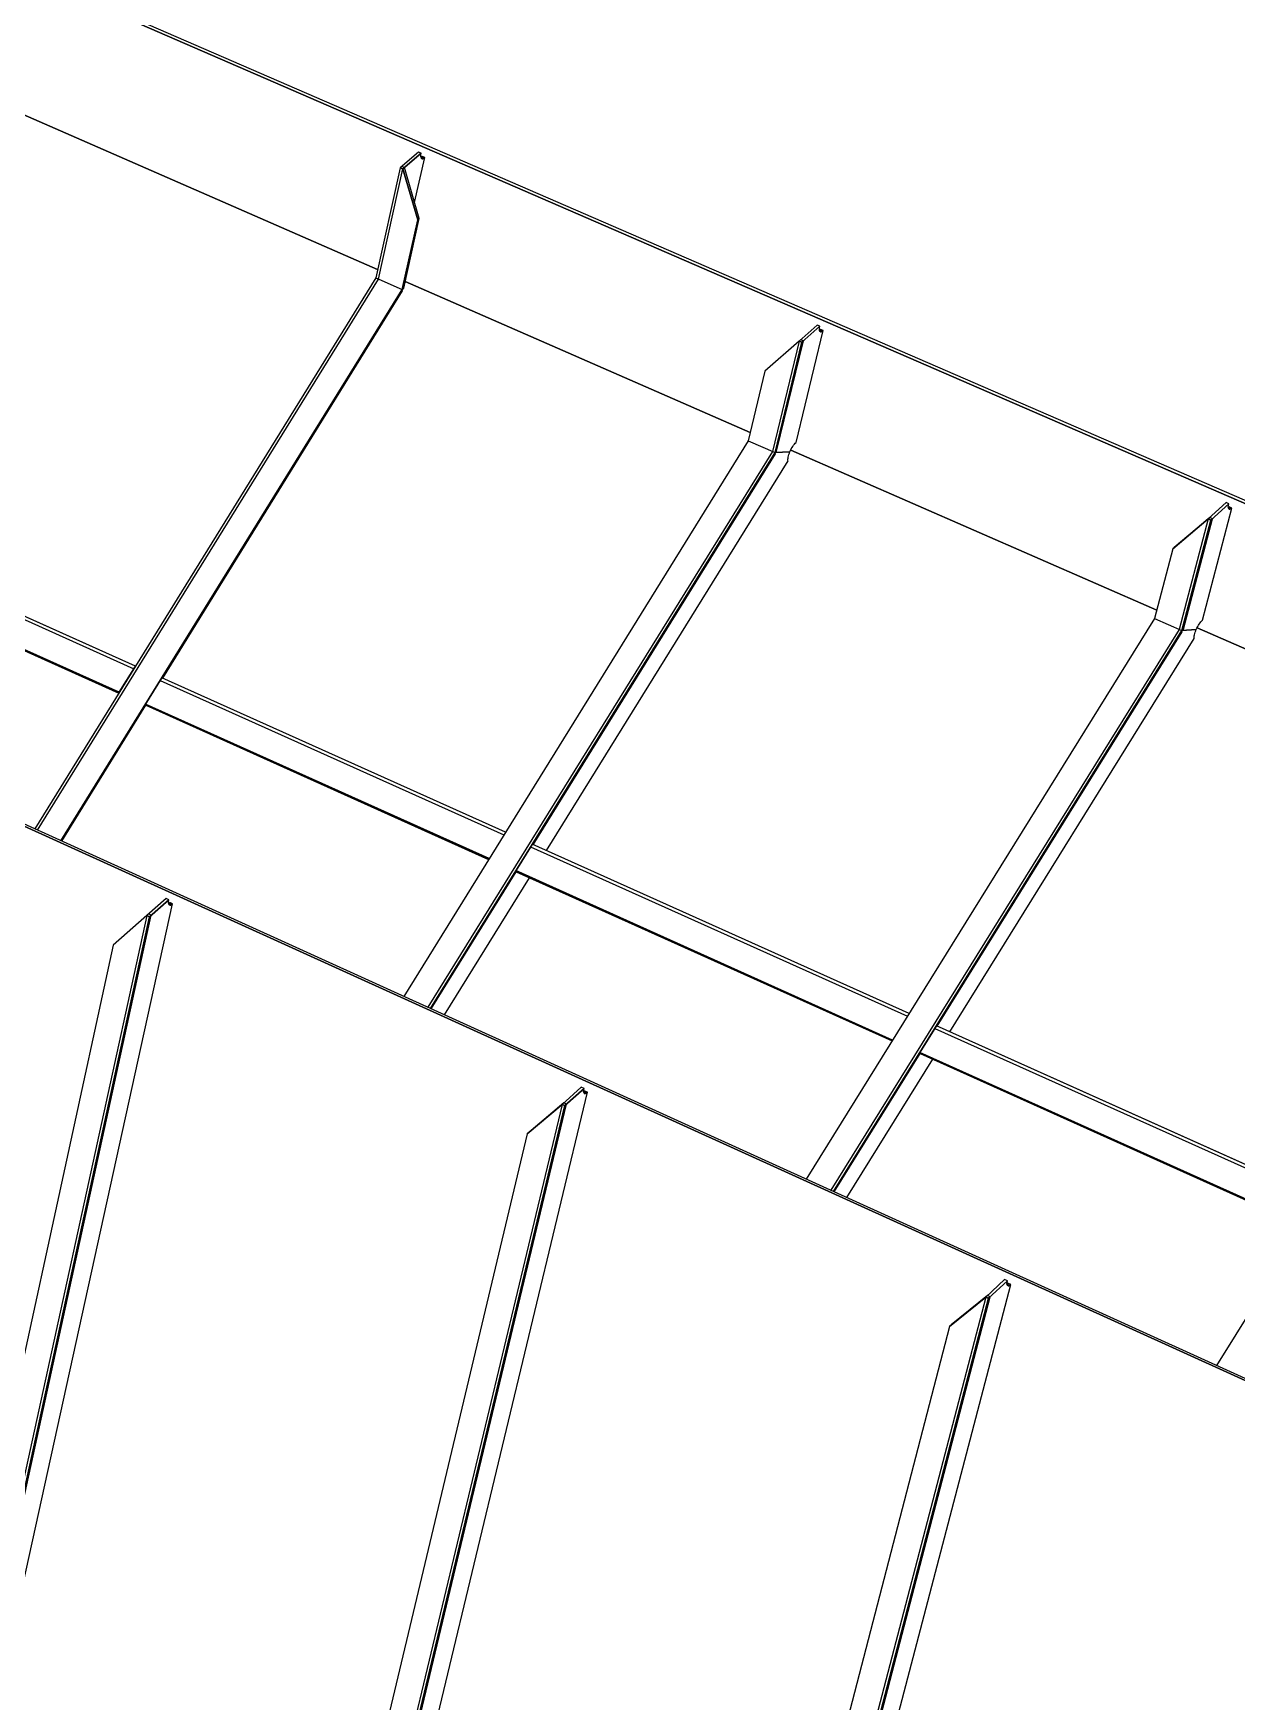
# Model space of a CAD drawing. Header units: millimetres. Extents: x 149544 to 197467, y -3118 to 25363.
# Drawn here: x 195377 to 195950, y 4467 to 5262 of the extents above; entities that cross this region are included whole.
import ezdxf

# ---------------------------------------------------------------- set-up
doc = ezdxf.new("R2010")
doc.units = ezdxf.units.MM
doc.header["$MEASUREMENT"] = 0

msp = doc.modelspace()

# ---------------------------------------------------------------- linework, layer by layer
at = {"color": 0, "linetype": 'Continuous'}
for p, q in [((195367.04, 5225.38), (195540.87, 5149.36)), ((195540.87, 5149.36), (195367.04, 5225.38)), ((195558.52, 5181.22), (195563.32, 5202.67)), ((195539.99, 5145.4), (195377.62, 4882.98)), ((195539.99, 5145.4), (195377.62, 4882.98)), ((195378.87, 4882.41), (195541.24, 5144.85)), ((195554, 5143.61), (195718.32, 5071.75)), ((195718.32, 5071.75), (195554, 5143.61)), ((195390.07, 4877.32), (195552.56, 5139.9)), ((195751.33, 5120.45), (195752.57, 5119.91)), ((195751.47, 5120.01), (195752.14, 5119.72)), ((195717.37, 5067.79), (195553.33, 4803.19)), ((195728.88, 5062.75), (195564.74, 4798.01)), ((195566, 4797.44), (195730.16, 5062.19)), ((195730.16, 5062.19), (195566, 4797.44)), ((195566, 4797.44), (195730.16, 5062.19)), ((195730.16, 5062.19), (195737.23, 5062.57)), ((195737.58, 5063.33), (195911.92, 4987.09)), ((195911.92, 4987.09), (195737.58, 5063.33)), ((195621.23, 4872.61), (195736.35, 5058.27)), ((195425.58, 4960.49), (195252.4, 5038.28)), ((195251.63, 5037.04), (195424.81, 4959.24)), ((195946.02, 5035.9), (195947.2, 5035.39)), ((195946.15, 5035.47), (195946.78, 5035.2)), ((195417.87, 4948.02), (195244.76, 5025.91)), ((195245.02, 5025.31), (195417.63, 4947.64)), ((195910.89, 4983.12), (195745.03, 4716.15)), ((195922.61, 4977.98), (195756.64, 4710.87)), ((195757.94, 4710.29), (195923.92, 4977.41)), ((195923.92, 4977.41), (195757.94, 4710.29)), ((195757.94, 4710.29), (195923.92, 4977.41)), ((195923.92, 4977.41), (195930.75, 4977.93)), ((195931.11, 4978.69), (196109.21, 4900.81)), ((196109.21, 4900.81), (195931.11, 4978.69)), ((195813.38, 4786.3), (195929.78, 4973.62)), ((195437.29, 4953.63), (195601.01, 4880.09)), ((195601.78, 4881.34), (195438.07, 4954.88)), ((195601.78, 4881.34), (195438.07, 4954.88)), ((195430.35, 4942.4), (195593.99, 4868.77)), ((195593.99, 4868.77), (195430.35, 4942.4)), ((195430.58, 4941.81), (195430.35, 4942.4)), ((195390.54, 4877.11), (195430.58, 4941.81)), ((195430.58, 4941.81), (195593.75, 4868.39)), ((196108.09, 4896.83), (195940.37, 4627.45)), ((195794.02, 4795), (195614.49, 4875.64)), ((195786.13, 4782.31), (195606.69, 4863.06)), ((195566.45, 4797.23), (195606.9, 4862.47)), ((195572.73, 4794.38), (195613.19, 4859.64)), ((195442.28, 4846.68), (195441.46, 4847.05)), ((195441.89, 4846.66), (195442.28, 4846.68)), ((195989.91, 4707.01), (195806.96, 4789.19)), ((195758.36, 4710.09), (195799.26, 4775.91)), ((195981.94, 4694.21), (195799.07, 4776.49)), ((195764.34, 4707.38), (195805.25, 4773.22)), ((195639.92, 4756.87), (195639.14, 4757.22)), ((195639.54, 4756.84), (195639.92, 4756.87)), ((195841.9, 4665.52), (195840.61, 4666.1)), ((195841.45, 4665.29), (195840.71, 4665.62)), ((195841.08, 4665.25), (195841.45, 4665.29))]:
    msp.add_line(p, q, dxfattribs=at)
for points in [[(196486.59, 4806.75), (194891.77, 5498.89), (194882.05, 5437.47)], [(196486.59, 4806.75), (196487.67, 4807.82), (194892.94, 5499.8), (194891.77, 5498.89), (196486.59, 4806.75)], [(196188.56, 4513.65), (194570.02, 5248.67), (194554.76, 5133.75)], [(196189.33, 4514.4), (194570.84, 5249.32), (194570.02, 5248.67), (196188.56, 4513.65), (196189.33, 4514.4)], [(195551.66, 5197.84), (195552.92, 5197.29), (195561.64, 5204.75), (195560.38, 5205.3), (195551.66, 5197.84)], [(195563.32, 5202.67), (195562.82, 5202.31), (195562.38, 5202.13), (195562.01, 5202.14), (195561.73, 5202.34), (195561.55, 5202.72), (195561.47, 5203.26), (195561.5, 5203.95), (195561.64, 5204.75), (195552.92, 5197.29)], [(195539.99, 5145.4), (195541.24, 5144.85), (195552.92, 5197.29), (195551.66, 5197.84), (195539.99, 5145.4)], [(195551.66, 5197.84), (195539.99, 5145.4), (195552.56, 5139.9), (195559.96, 5172.98), (195552.92, 5197.29), (195551.66, 5197.84)], [(195552.92, 5197.29), (195553.68, 5197.94), (195552.42, 5198.49), (195551.66, 5197.84), (195552.92, 5197.29)], [(195559.96, 5172.98), (195560.72, 5173.63), (195553.68, 5197.94), (195552.92, 5197.29), (195559.96, 5172.98)], [(195561.68, 5202.43), (195562.38, 5202.13), (195562.82, 5202.31), (195561.56, 5202.86), (195561.53, 5202.85)], [(195561.56, 5202.86), (195562.82, 5202.31), (195563.32, 5202.67), (195562.05, 5203.22), (195561.56, 5202.86)], [(195562.01, 5202.14), (195562.38, 5202.13), (195561.68, 5202.43)], [(195552.56, 5139.9), (195553.31, 5140.55), (195560.72, 5173.63), (195559.96, 5172.98), (195552.56, 5139.9)], [(195438.54, 4954.67), (195552.77, 5139.28), (195552.56, 5139.9), (195390.07, 4877.32)], [(195753.06, 5120.28), (195752.57, 5119.91), (195752.14, 5119.72), (195751.78, 5119.73), (195751.51, 5119.92), (195751.35, 5120.29), (195751.29, 5120.83), (195751.34, 5121.52), (195751.49, 5122.33), (195742.86, 5114.72), (195730.16, 5062.19), (195737.23, 5062.57), (195737.54, 5063.24), (195737.88, 5063.9), (195738.24, 5064.54), (195738.61, 5065.14), (195739, 5065.7), (195739.38, 5066.2), (195739.76, 5066.63), (195740.13, 5066.99), (195753.06, 5120.28)], [(195742.86, 5114.72), (195751.49, 5122.33), (195750.21, 5122.88), (195741.57, 5115.28), (195742.86, 5114.72)], [(195752.57, 5119.91), (195753.06, 5120.28), (195751.77, 5120.84), (195751.33, 5120.5)], [(195752.14, 5119.72), (195752.57, 5119.91), (195751.33, 5120.45)], [(195751.78, 5119.73), (195752.14, 5119.72), (195751.47, 5120.01)], [(195742.86, 5114.72), (195741.57, 5115.28), (195725.34, 5100.91), (195717.37, 5067.79), (195730.16, 5062.19), (195742.86, 5114.72), (195730.16, 5062.19), (195730.9, 5062.85), (195743.61, 5115.38), (195742.86, 5114.72)], [(195730.16, 5062.19), (195742.86, 5114.72), (195741.57, 5115.28), (195728.88, 5062.75), (195730.16, 5062.19)], [(195741.57, 5115.28), (195742.86, 5114.72), (195743.61, 5115.38), (195742.32, 5115.94), (195741.57, 5115.28)], [(195736.35, 5058.27), (195736.28, 5058.6), (195736.27, 5059.01), (195736.31, 5059.49), (195736.4, 5060.03), (195736.54, 5060.62), (195736.73, 5061.25), (195736.96, 5061.9), (195737.23, 5062.57), (195730.16, 5062.19), (195566, 4797.44)], [(195614.94, 4875.43), (195730.35, 5061.58), (195730.16, 5062.19)], [(195244.76, 5025.91), (195417.87, 4948.02), (195425.58, 4960.49), (195252.4, 5038.28)], [(195947.69, 5035.77), (195947.2, 5035.39), (195946.78, 5035.2), (195946.44, 5035.19), (195946.19, 5035.38), (195946.04, 5035.75), (195945.99, 5036.29), (195946.06, 5036.97), (195946.23, 5037.78), (195937.69, 5030.03), (195923.92, 4977.41), (195930.75, 4977.93), (195931.07, 4978.61), (195931.41, 4979.27), (195931.78, 4979.91), (195932.16, 4980.52), (195932.54, 4981.08), (195932.93, 4981.59), (195933.31, 4982.03), (195933.68, 4982.39), (195947.69, 5035.77)], [(195937.69, 5030.03), (195946.23, 5037.78), (195944.92, 5038.35), (195936.37, 5030.6), (195937.69, 5030.03)], [(195937.69, 5030.03), (195936.37, 5030.6), (195919.52, 5016.29), (195910.89, 4983.12), (195923.92, 4977.41), (195937.69, 5030.03), (195923.92, 4977.41), (195924.66, 4978.09), (195938.43, 5030.7), (195937.69, 5030.03)], [(195919.52, 5016.29), (195936.37, 5030.6), (195937.12, 5031.27), (195920.27, 5016.97), (195919.52, 5016.29)], [(195923.92, 4977.41), (195937.69, 5030.03), (195936.37, 5030.6), (195922.61, 4977.98), (195923.92, 4977.41)], [(195936.37, 5030.6), (195937.69, 5030.03), (195938.43, 5030.7), (195937.12, 5031.27), (195936.37, 5030.6)], [(195947.2, 5035.39), (195947.69, 5035.77), (195946.38, 5036.34), (195946.01, 5036.05)], [(195946.78, 5035.2), (195947.2, 5035.39), (195946.02, 5035.9)], [(195946.44, 5035.19), (195946.78, 5035.2), (195946.15, 5035.47)], [(195929.78, 4973.62), (195929.72, 4973.96), (195929.72, 4974.36), (195929.77, 4974.84), (195929.87, 4975.38), (195930.03, 4975.97), (195930.23, 4976.6), (195930.47, 4977.26), (195930.75, 4977.93), (195923.92, 4977.41), (195757.94, 4710.29)], [(195807.39, 4788.99), (195924.09, 4976.81), (195923.92, 4977.41)], [(195794.02, 4795), (195614.49, 4875.64), (195606.69, 4863.06), (195786.13, 4782.31)], [(195614.49, 4875.64), (195613.71, 4874.38), (195793.23, 4793.73)], [(195606.69, 4863.06), (195606.9, 4862.47), (195785.9, 4781.93)], [(195363.19, 4482.88), (195443.28, 4847.28), (195442.75, 4846.89), (195442.28, 4846.68), (195441.89, 4846.66), (195441.59, 4846.83), (195441.39, 4847.19), (195441.3, 4847.72), (195441.32, 4848.4), (195441.45, 4849.21), (195432.28, 4841.13), (195351.56, 4472.3), (195363.19, 4482.88)], [(195441.45, 4849.21), (195440.15, 4849.8), (195430.97, 4841.72), (195432.28, 4841.13), (195441.45, 4849.21)], [(195442.75, 4846.89), (195441.45, 4847.48), (195441.34, 4847.43)], [(195443.28, 4847.28), (195441.97, 4847.88), (195441.45, 4847.48), (195442.75, 4846.89), (195443.28, 4847.28)], [(195441.46, 4847.05), (195442.28, 4846.68), (195442.75, 4846.89)], [(195351.56, 4472.3), (195432.28, 4841.13), (195430.97, 4841.72), (195414.99, 4827.58), (195345.8, 4509.47)], [(195350.79, 4472.67), (195351.56, 4472.3), (195352.33, 4473.01), (195433.08, 4841.83), (195432.28, 4841.13), (195351.56, 4472.3)], [(195350.79, 4472.67), (195351.56, 4472.3), (195432.28, 4841.13)], [(195432.28, 4841.13), (195430.97, 4841.72), (195359.92, 4516.86)], [(195432.28, 4841.13), (195433.08, 4841.83), (195431.77, 4842.43), (195430.97, 4841.72), (195432.28, 4841.13)], [(195989.91, 4707.01), (195806.96, 4789.19), (195799.07, 4776.49), (195981.94, 4694.21)], [(195806.96, 4789.19), (195806.17, 4787.92), (195989.11, 4705.73)], [(195799.07, 4776.49), (195799.26, 4775.91), (195981.69, 4693.82)], [(195639.18, 4759.38), (195637.85, 4759.98), (195628.77, 4751.74), (195630.1, 4751.14), (195639.18, 4759.38)], [(195547.3, 4405.39), (195630.1, 4751.14), (195628.77, 4751.74), (195612.14, 4737.68), (195542.65, 4445.79)], [(195545.94, 4406.28), (195546.02, 4406), (195547.3, 4405.39), (195548.07, 4406.11), (195630.89, 4751.85), (195630.1, 4751.14), (195547.3, 4405.39)], [(195559.84, 4420.28), (195640.89, 4757.49), (195640.37, 4757.09), (195639.92, 4756.87), (195639.54, 4756.84), (195639.25, 4757.01), (195639.06, 4757.36), (195638.99, 4757.89), (195639.03, 4758.57), (195639.18, 4759.38), (195630.1, 4751.14), (195547.3, 4405.39), (195556.16, 4413.66), (195556.41, 4414.51), (195556.74, 4415.42), (195557.16, 4416.36), (195557.65, 4417.3), (195558.18, 4418.19), (195558.74, 4419), (195559.3, 4419.71), (195559.84, 4420.28)], [(195630.1, 4751.14), (195628.77, 4751.74), (195557.3, 4453.15)], [(195628.77, 4751.74), (195629.56, 4752.46), (195612.93, 4738.39), (195612.14, 4737.68), (195628.77, 4751.74)], [(195630.1, 4751.14), (195630.89, 4751.85), (195629.56, 4752.46), (195628.77, 4751.74), (195630.1, 4751.14)], [(195640.37, 4757.09), (195639.04, 4757.69), (195639.02, 4757.68)], [(195640.89, 4757.49), (195639.56, 4758.1), (195639.04, 4757.69), (195640.37, 4757.09), (195640.89, 4757.49)], [(195639.14, 4757.22), (195639.92, 4756.87), (195640.37, 4757.09)], [(195546.2, 4406.75), (195546.02, 4406), (195547.3, 4405.39), (195630.1, 4751.14)], [(195746.88, 4300.92), (195842.41, 4665.93), (195841.9, 4665.52), (195841.45, 4665.29), (195841.08, 4665.25), (195840.81, 4665.41), (195840.64, 4665.76), (195840.59, 4666.28), (195840.65, 4666.96), (195840.82, 4667.77), (195831.83, 4659.37), (195735.46, 4289.93), (195746.88, 4300.92)], [(195840.82, 4667.77), (195839.46, 4668.39), (195830.47, 4659.99), (195831.83, 4659.37), (195840.82, 4667.77)], [(195842.41, 4665.93), (195841.05, 4666.55), (195840.6, 4666.18)], [(195840.61, 4666.1), (195841.9, 4665.52), (195842.41, 4665.93)], [(195840.71, 4665.62), (195841.45, 4665.29), (195841.9, 4665.52)], [(195735.46, 4289.93), (195831.83, 4659.37), (195830.47, 4659.99), (195813.19, 4646.01), (195730.37, 4326.74)], [(195734.76, 4290.26), (195735.46, 4289.93), (195736.22, 4290.66), (195832.61, 4660.1), (195831.83, 4659.37), (195735.46, 4289.93)], [(195734.76, 4290.26), (195735.46, 4289.93), (195831.83, 4659.37)], [(195831.83, 4659.37), (195830.47, 4659.99), (195745.63, 4334.56)], [(195830.47, 4659.99), (195831.25, 4660.72), (195813.97, 4646.74), (195813.19, 4646.01), (195830.47, 4659.99)], [(195831.83, 4659.37), (195832.61, 4660.1), (195831.25, 4660.72), (195830.47, 4659.99), (195831.83, 4659.37)]]:
    msp.add_lwpolyline(points, dxfattribs=at)

doc.saveas('drawing.dxf')
